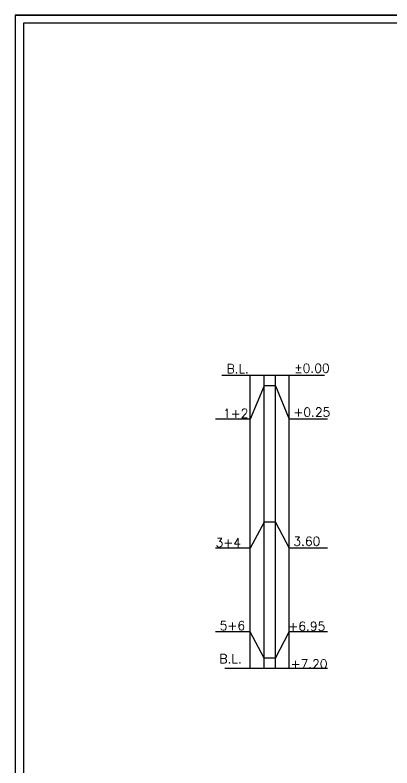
# Model space of a CAD drawing. Extents: x -6305 to -6149, y 1110 to 1185.
# Drawn here: x -6222.95 to -6213.68, y 1119.48 to 1137.99 of the extents above; entities that cross this region are included whole.
import ezdxf

# ---------------------------------------------------------------- set-up
doc = ezdxf.new("R2010")
doc.units = 0
doc.header["$MEASUREMENT"] = 0
doc.linetypes.add('CENTERX2', pattern=[4, 2.5, -0.5, 0.5, -0.5])
doc.layers.get('0').update_dxf_attribs({"linetype": 'CONTINUOUS'})
for name, color, linetype in [('BOUNDARIES', 7, 'CONTINUOUS'), ('CENTER', 2, 'CENTERX2'), ('HATCH', 7, 'CONTINUOUS')]:
    doc.layers.add(name, color=color, linetype=linetype)
doc.styles.add('STYLE2', font='romanc.shx', dxfattribs={"height": 50})

msp = doc.modelspace()

# ---------------------------------------------------------------- linework, layer by layer
at = {"ltscale": 0.13}
for p, q in [((-6215.336, 1129.123, -0.201), (-6217.863, 1129.123, -0.201)), ((-6215.264, 1121.923), (-6217.79, 1121.923))]:
    msp.add_line(p, q, dxfattribs=at)
at = {"layer": 'BOUNDARIES', "color": 2, "linetype": 'BYBLOCK'}
for p, q in [((-6222.945, 1137.99, -367469.976), (-6222.945, 1109.99, -367469.976)), ((-6222.945, 1137.99, -367469.976), (-6164.445, 1137.99, -367469.976)), ((-6222.945, 1137.99, -367469.976), (-6164.445, 1137.99, -367469.976)), ((-6164.445, 1137.99, -367469.976), (-6222.945, 1137.99, -367469.976)), ((-6222.742, 1137.787, -367469.976), (-6222.742, 1112.536, -367469.976)), ((-6164.649, 1137.787, -367469.976), (-6222.742, 1137.787, -367469.976))]:
    msp.add_line(p, q, dxfattribs=at)
at = {"layer": 'CENTER', "color": 1, "ltscale": 25}
for p, q in [((-6217.166, 1121.923), (-6217.166, 1129.123, -0.201)), ((-6216.826, 1121.923), (-6216.826, 1129.123, -0.201)), ((-6216.548, 1121.923), (-6216.548, 1129.123, -0.201)), ((-6216.21, 1121.923), (-6216.21, 1129.123, -0.201))]:
    msp.add_line(p, q, dxfattribs=at)
at = {"layer": 'CENTER', "color": 3, "ltscale": 25}
for p, q in [((-6216.826, 1128.873, -0.201), (-6217.166, 1128.055, -0.201)), ((-6216.548, 1128.873, -0.201), (-6216.826, 1128.873, -0.201)), ((-6216.548, 1128.873, -0.201), (-6216.826, 1128.873, -0.201)), ((-6216.548, 1128.873, -0.201), (-6216.21, 1128.055, -0.201)), ((-6217.166, 1128.055, -0.201), (-6218.018, 1128.055, -0.201)), ((-6215.264, 1128.053, -0.201), (-6216.211, 1128.053, -0.201)), ((-6216.826, 1125.523, 0), (-6217.166, 1124.88, 0)), ((-6216.548, 1125.523, 0), (-6216.826, 1125.523, 0)), ((-6216.548, 1125.523, 0), (-6216.21, 1124.88, 0)), ((-6217.166, 1124.88, 0), (-6218.018, 1124.88, 0)), ((-6215.264, 1124.878, 0), (-6216.211, 1124.878, 0)), ((-6217.166, 1122.825, -0.201), (-6218.018, 1122.825, -0.201)), ((-6216.826, 1122.173, 0), (-6217.166, 1122.825, -0.201)), ((-6216.548, 1122.173, 0), (-6216.21, 1122.825, -0.201)), ((-6215.264, 1122.823, -0.201), (-6216.211, 1122.823, -0.201)), ((-6216.548, 1122.173, 0), (-6216.826, 1122.173, 0))]:
    msp.add_line(p, q, dxfattribs=at)

# ---------------------------------------------------------------- texts
at = {"ltscale": 0.13, "style": 'STYLE2'}
for s, p in [('%%P0.00', (-6216.085, 1129.196, -0.201)), ('B.L.', (-6217.747, 1129.184, -0.201)), ('B.L.', (-6217.922, 1122.051)), ('+7.20', (-6216.173, 1121.923))]:
    msp.add_text(s, height=0.2205, dxfattribs=at).set_placement(p)
at = {"layer": 'HATCH', "color": 6, "linetype": 'BYBLOCK', "style": 'STYLE2'}
for s, p in [('1+2', (-6217.834, 1128.085, -0.201)), ('+0.25', (-6216.105, 1128.115, -0.201)), ('3.60', (-6216.105, 1124.94, 0)), ('3+4', (-6218.018, 1124.908, 0)), ('5+6', (-6217.915, 1122.865, -0.153)), ('+6.95', (-6216.229, 1122.85, -0.201))]:
    msp.add_text(s, height=0.2205, dxfattribs=at).set_placement(p)

doc.saveas('drawing.dxf')
